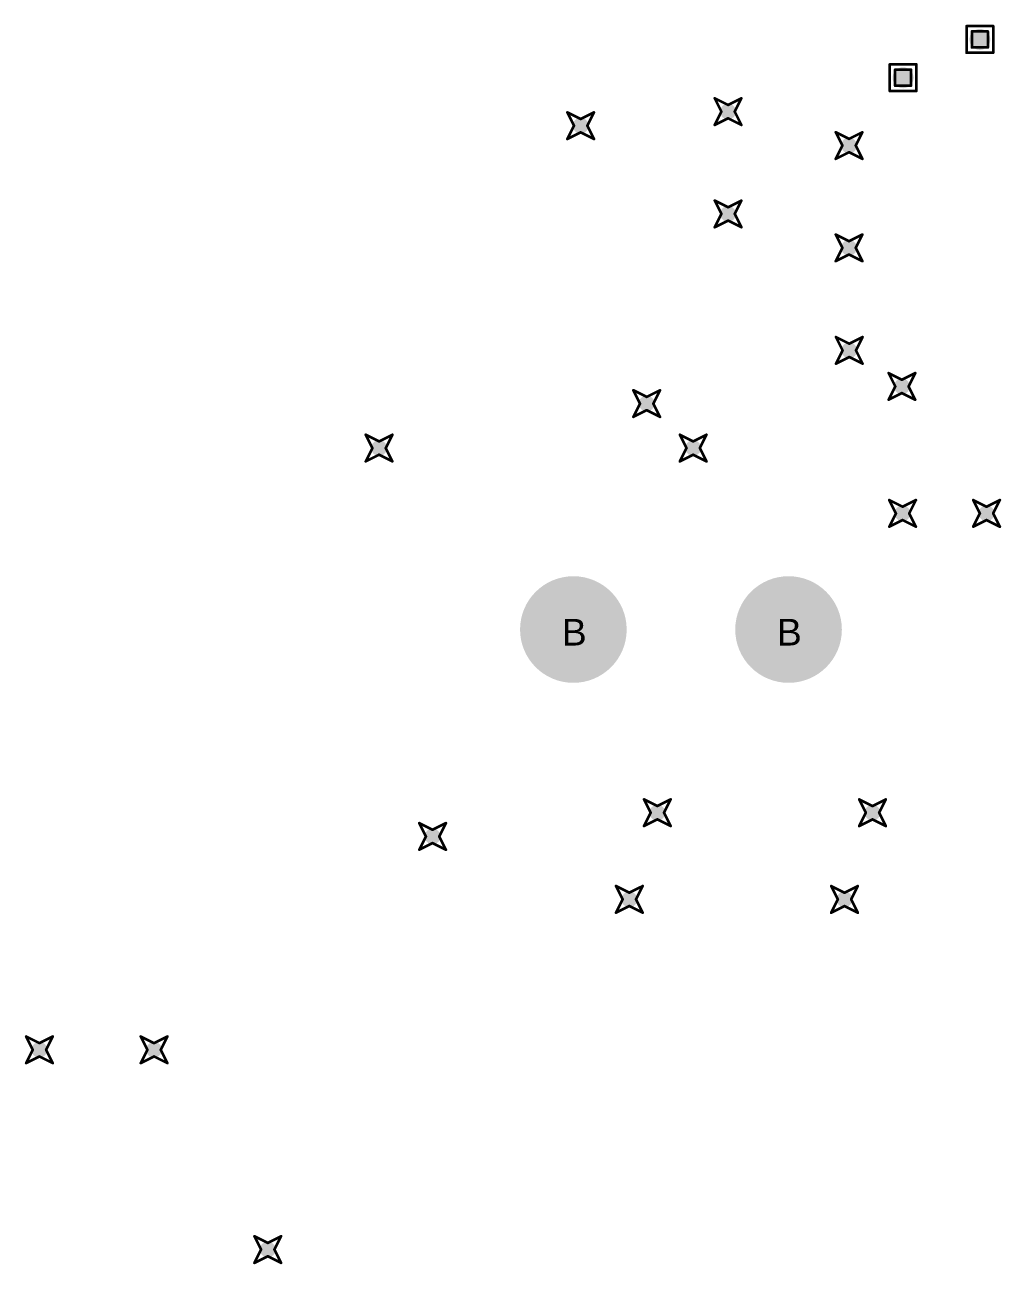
# Model space of a CAD drawing. Header units: millimetres. Extents: x -25 to 478, y -31 to 252.
# Drawn here: x 298.8 to 317.41, y 159.26 to 182.88 of the extents above; entities that cross this region are included whole.
import ezdxf

# ---------------------------------------------------------------- set-up
doc = ezdxf.new("R2010")
doc.units = ezdxf.units.MM
for name, color, linetype in [('DrillDrawing', 1, 'Continuous'), ('MultiLayer', 9, 'Continuous'), ('PadHoleLayer', 156, 'Continuous'), ('ViaHoleLayer', 16, 'Continuous')]:
    doc.layers.add(name, color=color, linetype=linetype)
doc.styles.add('Arial', font='', dxfattribs={"height": 0.2})
doc.styles.get('Arial').set_extended_font_data('Arial')

# ---------------------------------------------------------------- blocks, each defined once
blk = doc.blocks.new('KEYSTONE5002_281')
at = {"layer": 'MultiLayer'}
h = blk.add_hatch(color=9, dxfattribs=at)
edge = h.paths.add_edge_path()
edge.add_arc((0, 0), 1.016, 0, 360)
at = {"layer": 'PadHoleLayer'}
h = blk.add_hatch(color=156, dxfattribs=at)
edge = h.paths.add_edge_path()
edge.add_arc((0, 0), 0.508, 0, 360)
blk = doc.blocks.new('KEYSTONE5002_282')
at = {"layer": 'MultiLayer'}
h = blk.add_hatch(color=9, dxfattribs=at)
edge = h.paths.add_edge_path()
edge.add_arc((0, 0), 1.016, 0, 360)
at = {"layer": 'PadHoleLayer'}
h = blk.add_hatch(color=156, dxfattribs=at)
edge = h.paths.add_edge_path()
edge.add_arc((0, 0), 0.508, 0, 360)

msp = doc.modelspace()

# ---------------------------------------------------------------- hatches: boundary and pattern name
at = {"layer": 'ViaHoleLayer'}
h = msp.add_hatch(color=16, dxfattribs=at)
edge = h.paths.add_edge_path()
edge.add_arc((317, 182.606), 0.2, 0, 360)
h = msp.add_hatch(color=16, dxfattribs=at)
edge = h.paths.add_edge_path()
edge.add_arc((315.537, 181.876), 0.2, 0, 360)
h = msp.add_hatch(color=16, dxfattribs=at)
edge = h.paths.add_edge_path()
edge.add_arc((312.201, 181.23), 0.15, 0, 360)
h = msp.add_hatch(color=16, dxfattribs=at)
edge = h.paths.add_edge_path()
edge.add_arc((309.392, 180.961), 0.15, 0, 360)
h = msp.add_hatch(color=16, dxfattribs=at)
edge = h.paths.add_edge_path()
edge.add_arc((314.507, 180.583), 0.15, 0, 360)
h = msp.add_hatch(color=16, dxfattribs=at)
edge = h.paths.add_edge_path()
edge.add_arc((312.201, 179.28), 0.15, 0, 360)
h = msp.add_hatch(color=16, dxfattribs=at)
edge = h.paths.add_edge_path()
edge.add_arc((314.507, 178.633), 0.15, 0, 360)
h = msp.add_hatch(color=16, dxfattribs=at)
edge = h.paths.add_edge_path()
edge.add_arc((314.511, 176.679), 0.15, 0, 360)
h = msp.add_hatch(color=16, dxfattribs=at)
edge = h.paths.add_edge_path()
edge.add_arc((315.515, 175.992), 0.15, 0, 360)
h = msp.add_hatch(color=16, dxfattribs=at)
edge = h.paths.add_edge_path()
edge.add_arc((310.65, 175.665), 0.15, 0, 360)
h = msp.add_hatch(color=16, dxfattribs=at)
edge = h.paths.add_edge_path()
edge.add_arc((305.55, 174.817), 0.15, 0, 360)
h = msp.add_hatch(color=16, dxfattribs=at)
edge = h.paths.add_edge_path()
edge.add_arc((311.536, 174.817), 0.15, 0, 360)
h = msp.add_hatch(color=16, dxfattribs=at)
edge = h.paths.add_edge_path()
edge.add_arc((315.527, 173.572), 0.15, 0, 360)
h = msp.add_hatch(color=16, dxfattribs=at)
edge = h.paths.add_edge_path()
edge.add_arc((317.127, 173.572), 0.15, 0, 360)
h = msp.add_hatch(color=16, dxfattribs=at)
edge = h.paths.add_edge_path()
edge.add_arc((310.853, 167.866), 0.15, 0, 360)
h = msp.add_hatch(color=16, dxfattribs=at)
edge = h.paths.add_edge_path()
edge.add_arc((314.954, 167.866), 0.15, 0, 360)
h = msp.add_hatch(color=16, dxfattribs=at)
edge = h.paths.add_edge_path()
edge.add_arc((306.57, 167.414), 0.15, 0, 360)
h = msp.add_hatch(color=16, dxfattribs=at)
edge = h.paths.add_edge_path()
edge.add_arc((310.32, 166.214), 0.15, 0, 360)
h = msp.add_hatch(color=16, dxfattribs=at)
edge = h.paths.add_edge_path()
edge.add_arc((314.42, 166.214), 0.15, 0, 360)
h = msp.add_hatch(color=16, dxfattribs=at)
edge = h.paths.add_edge_path()
edge.add_arc((299.077, 163.347), 0.15, 0, 360)
h = msp.add_hatch(color=16, dxfattribs=at)
edge = h.paths.add_edge_path()
edge.add_arc((301.262, 163.347), 0.15, 0, 360)
h = msp.add_hatch(color=16, dxfattribs=at)
edge = h.paths.add_edge_path()
edge.add_arc((303.428, 159.539), 0.15, 0, 360)

# ---------------------------------------------------------------- linework, layer by layer
at = {"layer": 'DrillDrawing', "const_width": 0.0508}
for points in [[(316.746, 182.86), (317.254, 182.86)], [(316.746, 182.352), (316.746, 182.86)], [(317.254, 182.352), (317.254, 182.86)], [(316.848, 182.758), (317.153, 182.758)], [(316.848, 182.453), (316.848, 182.758)], [(317.153, 182.453), (317.153, 182.758)], [(316.848, 182.453), (317.153, 182.453)], [(315.283, 182.13), (315.791, 182.13)], [(315.283, 181.622), (315.283, 182.13)], [(315.791, 181.622), (315.791, 182.13)], [(316.746, 182.352), (317.254, 182.352)], [(315.384, 182.029), (315.689, 182.029)], [(315.384, 181.724), (315.384, 182.029)], [(315.689, 181.724), (315.689, 182.029)], [(315.384, 181.724), (315.689, 181.724)], [(311.947, 181.484), (312.201, 181.357)], [(311.947, 181.484), (312.074, 181.23)], [(312.201, 181.357), (312.455, 181.484)], [(312.328, 181.23), (312.455, 181.484)], [(315.283, 181.622), (315.791, 181.622)], [(309.138, 181.215), (309.392, 181.088)], [(309.138, 181.215), (309.265, 180.961)], [(309.392, 181.088), (309.646, 181.215)], [(309.519, 180.961), (309.646, 181.215)], [(311.947, 180.976), (312.074, 181.23)], [(312.328, 181.23), (312.455, 180.976)], [(309.138, 180.707), (309.265, 180.961)], [(309.519, 180.961), (309.646, 180.707)], [(311.947, 180.976), (312.201, 181.103)], [(312.201, 181.103), (312.455, 180.976)], [(309.138, 180.707), (309.392, 180.834)], [(309.392, 180.834), (309.646, 180.707)], [(314.253, 180.837), (314.507, 180.71)], [(314.253, 180.837), (314.38, 180.583)], [(314.507, 180.71), (314.761, 180.837)], [(314.634, 180.583), (314.761, 180.837)], [(314.253, 180.329), (314.38, 180.583)], [(314.634, 180.583), (314.761, 180.329)], [(314.253, 180.329), (314.507, 180.456)], [(314.507, 180.456), (314.761, 180.329)], [(311.947, 179.534), (312.201, 179.407)], [(311.947, 179.534), (312.074, 179.28)], [(312.201, 179.407), (312.455, 179.534)], [(312.328, 179.28), (312.455, 179.534)], [(311.947, 179.026), (312.074, 179.28)], [(311.947, 179.026), (312.201, 179.153)], [(312.201, 179.153), (312.455, 179.026)], [(312.328, 179.28), (312.455, 179.026)], [(314.253, 178.887), (314.507, 178.76)], [(314.253, 178.887), (314.38, 178.633)], [(314.507, 178.76), (314.761, 178.887)], [(314.634, 178.633), (314.761, 178.887)], [(314.253, 178.379), (314.38, 178.633)], [(314.634, 178.633), (314.761, 178.379)], [(314.253, 178.379), (314.507, 178.506)], [(314.507, 178.506), (314.761, 178.379)], [(314.257, 176.933), (314.511, 176.806)], [(314.257, 176.933), (314.384, 176.679)], [(314.511, 176.806), (314.765, 176.933)], [(314.638, 176.679), (314.765, 176.933)], [(314.257, 176.425), (314.384, 176.679)], [(314.257, 176.425), (314.511, 176.552)], [(314.511, 176.552), (314.765, 176.425)], [(314.638, 176.679), (314.765, 176.425)], [(315.261, 176.246), (315.515, 176.119)], [(315.261, 176.246), (315.388, 175.992)], [(315.515, 176.119), (315.769, 176.246)], [(315.642, 175.992), (315.769, 176.246)], [(315.261, 175.738), (315.388, 175.992)], [(315.642, 175.992), (315.769, 175.738)], [(310.396, 175.919), (310.65, 175.792)], [(310.396, 175.919), (310.523, 175.665)], [(310.65, 175.792), (310.904, 175.919)], [(310.777, 175.665), (310.904, 175.919)], [(315.261, 175.738), (315.515, 175.865)], [(315.515, 175.865), (315.769, 175.738)], [(310.396, 175.411), (310.523, 175.665)], [(310.396, 175.411), (310.65, 175.538)], [(310.65, 175.538), (310.904, 175.411)], [(310.777, 175.665), (310.904, 175.411)], [(305.296, 175.071), (305.55, 174.944)], [(305.296, 175.071), (305.423, 174.817)], [(305.55, 174.944), (305.804, 175.071)], [(305.677, 174.817), (305.804, 175.071)], [(311.282, 175.071), (311.536, 174.944)], [(311.282, 175.071), (311.409, 174.817)], [(311.536, 174.944), (311.79, 175.071)], [(311.663, 174.817), (311.79, 175.071)], [(305.296, 174.563), (305.423, 174.817)], [(305.677, 174.817), (305.804, 174.563)], [(311.282, 174.563), (311.409, 174.817)], [(311.663, 174.817), (311.79, 174.563)], [(305.296, 174.563), (305.55, 174.69)], [(305.55, 174.69), (305.804, 174.563)], [(311.282, 174.563), (311.536, 174.69)], [(311.536, 174.69), (311.79, 174.563)], [(315.273, 173.826), (315.527, 173.699)], [(315.273, 173.826), (315.4, 173.572)], [(315.527, 173.699), (315.781, 173.826)], [(315.654, 173.572), (315.781, 173.826)], [(316.873, 173.826), (317.127, 173.699)], [(316.873, 173.826), (317, 173.572)], [(317.127, 173.699), (317.381, 173.826)], [(317.254, 173.572), (317.381, 173.826)], [(315.273, 173.318), (315.4, 173.572)], [(315.273, 173.318), (315.527, 173.445)], [(315.527, 173.445), (315.781, 173.318)], [(315.654, 173.572), (315.781, 173.318)], [(316.873, 173.318), (317, 173.572)], [(316.873, 173.318), (317.127, 173.445)], [(317.127, 173.445), (317.381, 173.318)], [(317.254, 173.572), (317.381, 173.318)], [(310.599, 168.12), (310.853, 167.993)], [(310.599, 168.12), (310.726, 167.866)], [(310.853, 167.993), (311.107, 168.12)], [(310.98, 167.866), (311.107, 168.12)], [(314.7, 168.12), (314.954, 167.993)], [(314.7, 168.12), (314.827, 167.866)], [(314.954, 167.993), (315.208, 168.12)], [(315.081, 167.866), (315.208, 168.12)], [(310.599, 167.612), (310.726, 167.866)], [(310.599, 167.612), (310.853, 167.739)], [(310.853, 167.739), (311.107, 167.612)], [(310.98, 167.866), (311.107, 167.612)], [(314.7, 167.612), (314.827, 167.866)], [(314.7, 167.612), (314.954, 167.739)], [(314.954, 167.739), (315.208, 167.612)], [(315.081, 167.866), (315.208, 167.612)], [(306.316, 167.668), (306.57, 167.541)], [(306.316, 167.668), (306.443, 167.414)], [(306.57, 167.541), (306.824, 167.668)], [(306.697, 167.414), (306.824, 167.668)], [(306.316, 167.16), (306.443, 167.414)], [(306.316, 167.16), (306.57, 167.287)], [(306.57, 167.287), (306.824, 167.16)], [(306.697, 167.414), (306.824, 167.16)], [(310.066, 166.468), (310.32, 166.341)], [(310.066, 166.468), (310.193, 166.214)], [(310.32, 166.341), (310.574, 166.468)], [(310.447, 166.214), (310.574, 166.468)], [(314.166, 166.468), (314.42, 166.341)], [(314.166, 166.468), (314.293, 166.214)], [(314.42, 166.341), (314.674, 166.468)], [(314.547, 166.214), (314.674, 166.468)], [(310.066, 165.96), (310.193, 166.214)], [(310.066, 165.96), (310.32, 166.087)], [(310.32, 166.087), (310.574, 165.96)], [(310.447, 166.214), (310.574, 165.96)], [(314.166, 165.96), (314.293, 166.214)], [(314.166, 165.96), (314.42, 166.087)], [(314.42, 166.087), (314.674, 165.96)], [(314.547, 166.214), (314.674, 165.96)], [(298.823, 163.601), (299.077, 163.474)], [(298.823, 163.601), (298.95, 163.347)], [(299.077, 163.474), (299.331, 163.601)], [(299.204, 163.347), (299.331, 163.601)], [(301.008, 163.601), (301.262, 163.474)], [(301.008, 163.601), (301.135, 163.347)], [(301.262, 163.474), (301.516, 163.601)], [(301.389, 163.347), (301.516, 163.601)], [(298.823, 163.093), (298.95, 163.347)], [(299.204, 163.347), (299.331, 163.093)], [(301.008, 163.093), (301.135, 163.347)], [(301.389, 163.347), (301.516, 163.093)], [(298.823, 163.093), (299.077, 163.22)], [(299.077, 163.22), (299.331, 163.093)], [(301.008, 163.093), (301.262, 163.22)], [(301.262, 163.22), (301.516, 163.093)], [(303.174, 159.793), (303.428, 159.666)], [(303.174, 159.793), (303.301, 159.539)], [(303.428, 159.666), (303.682, 159.793)], [(303.555, 159.539), (303.682, 159.793)], [(303.174, 159.285), (303.301, 159.539)], [(303.555, 159.539), (303.682, 159.285)], [(303.174, 159.285), (303.428, 159.412)], [(303.428, 159.412), (303.682, 159.285)]]:
    msp.add_lwpolyline(points, dxfattribs=at)
at = {"layer": 'DrillDrawing', "const_width": 0.0254}
for points in [[(316.734, 182.86, 1), (316.759, 182.86, 1)], [(316.734, 182.86, 1), (316.759, 182.86, 1)], [(317.242, 182.86, 1), (317.267, 182.86, 1)], [(317.242, 182.86, 1), (317.267, 182.86, 1)], [(316.835, 182.758, 1), (316.861, 182.758, 1)], [(316.835, 182.758, 1), (316.861, 182.758, 1)], [(317.14, 182.758, 1), (317.165, 182.758, 1)], [(317.14, 182.758, 1), (317.165, 182.758, 1)], [(316.835, 182.453, 1), (316.861, 182.453, 1)], [(316.835, 182.453, 1), (316.861, 182.453, 1)], [(317.14, 182.453, 1), (317.165, 182.453, 1)], [(317.14, 182.453, 1), (317.165, 182.453, 1)], [(315.27, 182.13, 1), (315.295, 182.13, 1)], [(315.27, 182.13, 1), (315.295, 182.13, 1)], [(315.778, 182.13, 1), (315.803, 182.13, 1)], [(315.778, 182.13, 1), (315.803, 182.13, 1)], [(316.734, 182.352, 1), (316.759, 182.352, 1)], [(316.734, 182.352, 1), (316.759, 182.352, 1)], [(317.242, 182.352, 1), (317.267, 182.352, 1)], [(317.242, 182.352, 1), (317.267, 182.352, 1)], [(315.372, 182.029, 1), (315.397, 182.029, 1)], [(315.372, 182.029, 1), (315.397, 182.029, 1)], [(315.676, 182.029, 1), (315.702, 182.029, 1)], [(315.676, 182.029, 1), (315.702, 182.029, 1)], [(315.372, 181.724, 1), (315.397, 181.724, 1)], [(315.372, 181.724, 1), (315.397, 181.724, 1)], [(315.676, 181.724, 1), (315.702, 181.724, 1)], [(315.676, 181.724, 1), (315.702, 181.724, 1)], [(311.934, 181.484, 1), (311.959, 181.484, 1)], [(311.934, 181.484, 1), (311.959, 181.484, 1)], [(312.442, 181.484, 1), (312.467, 181.484, 1)], [(312.442, 181.484, 1), (312.467, 181.484, 1)], [(315.27, 181.622, 1), (315.295, 181.622, 1)], [(315.27, 181.622, 1), (315.295, 181.622, 1)], [(315.778, 181.622, 1), (315.803, 181.622, 1)], [(315.778, 181.622, 1), (315.803, 181.622, 1)], [(309.125, 181.215, 1), (309.15, 181.215, 1)], [(309.125, 181.215, 1), (309.15, 181.215, 1)], [(309.633, 181.215, 1), (309.658, 181.215, 1)], [(309.633, 181.215, 1), (309.658, 181.215, 1)], [(312.061, 181.23, 1), (312.086, 181.23, 1)], [(312.061, 181.23, 1), (312.086, 181.23, 1)], [(312.188, 181.357, 1), (312.213, 181.357, 1)], [(312.188, 181.357, 1), (312.213, 181.357, 1)], [(312.315, 181.23, 1), (312.34, 181.23, 1)], [(312.315, 181.23, 1), (312.34, 181.23, 1)], [(309.252, 180.961, 1), (309.277, 180.961, 1)], [(309.252, 180.961, 1), (309.277, 180.961, 1)], [(309.379, 181.088, 1), (309.404, 181.088, 1)], [(309.379, 181.088, 1), (309.404, 181.088, 1)], [(309.506, 180.961, 1), (309.531, 180.961, 1)], [(309.506, 180.961, 1), (309.531, 180.961, 1)], [(311.934, 180.976, 1), (311.959, 180.976, 1)], [(311.934, 180.976, 1), (311.959, 180.976, 1)], [(312.188, 181.103, 1), (312.213, 181.103, 1)], [(312.188, 181.103, 1), (312.213, 181.103, 1)], [(312.442, 180.976, 1), (312.467, 180.976, 1)], [(312.442, 180.976, 1), (312.467, 180.976, 1)], [(309.125, 180.707, 1), (309.15, 180.707, 1)], [(309.125, 180.707, 1), (309.15, 180.707, 1)], [(309.379, 180.834, 1), (309.404, 180.834, 1)], [(309.379, 180.834, 1), (309.404, 180.834, 1)], [(309.633, 180.707, 1), (309.658, 180.707, 1)], [(309.633, 180.707, 1), (309.658, 180.707, 1)], [(314.24, 180.837, 1), (314.265, 180.837, 1)], [(314.24, 180.837, 1), (314.265, 180.837, 1)], [(314.494, 180.71, 1), (314.519, 180.71, 1)], [(314.494, 180.71, 1), (314.519, 180.71, 1)], [(314.748, 180.837, 1), (314.773, 180.837, 1)], [(314.748, 180.837, 1), (314.773, 180.837, 1)], [(314.367, 180.583, 1), (314.392, 180.583, 1)], [(314.367, 180.583, 1), (314.392, 180.583, 1)], [(314.621, 180.583, 1), (314.646, 180.583, 1)], [(314.621, 180.583, 1), (314.646, 180.583, 1)], [(314.24, 180.329, 1), (314.265, 180.329, 1)], [(314.24, 180.329, 1), (314.265, 180.329, 1)], [(314.494, 180.456, 1), (314.519, 180.456, 1)], [(314.494, 180.456, 1), (314.519, 180.456, 1)], [(314.748, 180.329, 1), (314.773, 180.329, 1)], [(314.748, 180.329, 1), (314.773, 180.329, 1)], [(311.934, 179.534, 1), (311.959, 179.534, 1)], [(311.934, 179.534, 1), (311.959, 179.534, 1)], [(312.442, 179.534, 1), (312.467, 179.534, 1)], [(312.442, 179.534, 1), (312.467, 179.534, 1)], [(312.188, 179.407, 1), (312.213, 179.407, 1)], [(312.188, 179.407, 1), (312.213, 179.407, 1)], [(312.061, 179.28, 1), (312.086, 179.28, 1)], [(312.061, 179.28, 1), (312.086, 179.28, 1)], [(312.188, 179.153, 1), (312.213, 179.153, 1)], [(312.188, 179.153, 1), (312.213, 179.153, 1)], [(312.315, 179.28, 1), (312.34, 179.28, 1)], [(312.315, 179.28, 1), (312.34, 179.28, 1)], [(311.934, 179.026, 1), (311.959, 179.026, 1)], [(311.934, 179.026, 1), (311.959, 179.026, 1)], [(312.442, 179.026, 1), (312.467, 179.026, 1)], [(312.442, 179.026, 1), (312.467, 179.026, 1)], [(314.24, 178.887, 1), (314.265, 178.887, 1)], [(314.24, 178.887, 1), (314.265, 178.887, 1)], [(314.748, 178.887, 1), (314.773, 178.887, 1)], [(314.748, 178.887, 1), (314.773, 178.887, 1)], [(314.367, 178.633, 1), (314.392, 178.633, 1)], [(314.367, 178.633, 1), (314.392, 178.633, 1)], [(314.494, 178.76, 1), (314.519, 178.76, 1)], [(314.494, 178.76, 1), (314.519, 178.76, 1)], [(314.621, 178.633, 1), (314.646, 178.633, 1)], [(314.621, 178.633, 1), (314.646, 178.633, 1)], [(314.24, 178.379, 1), (314.265, 178.379, 1)], [(314.24, 178.379, 1), (314.265, 178.379, 1)], [(314.494, 178.506, 1), (314.519, 178.506, 1)], [(314.494, 178.506, 1), (314.519, 178.506, 1)], [(314.748, 178.379, 1), (314.773, 178.379, 1)], [(314.748, 178.379, 1), (314.773, 178.379, 1)], [(314.244, 176.933, 1), (314.269, 176.933, 1)], [(314.244, 176.933, 1), (314.269, 176.933, 1)], [(314.752, 176.933, 1), (314.777, 176.933, 1)], [(314.752, 176.933, 1), (314.777, 176.933, 1)], [(314.498, 176.806, 1), (314.523, 176.806, 1)], [(314.498, 176.806, 1), (314.523, 176.806, 1)], [(314.371, 176.679, 1), (314.396, 176.679, 1)], [(314.371, 176.679, 1), (314.396, 176.679, 1)], [(314.498, 176.552, 1), (314.523, 176.552, 1)], [(314.498, 176.552, 1), (314.523, 176.552, 1)], [(314.625, 176.679, 1), (314.65, 176.679, 1)], [(314.625, 176.679, 1), (314.65, 176.679, 1)], [(314.244, 176.425, 1), (314.269, 176.425, 1)], [(314.244, 176.425, 1), (314.269, 176.425, 1)], [(314.752, 176.425, 1), (314.777, 176.425, 1)], [(314.752, 176.425, 1), (314.777, 176.425, 1)], [(315.248, 176.246, 1), (315.273, 176.246, 1)], [(315.248, 176.246, 1), (315.273, 176.246, 1)], [(315.756, 176.246, 1), (315.781, 176.246, 1)], [(315.756, 176.246, 1), (315.781, 176.246, 1)], [(315.375, 175.992, 1), (315.4, 175.992, 1)], [(315.375, 175.992, 1), (315.4, 175.992, 1)], [(315.502, 176.119, 1), (315.527, 176.119, 1)], [(315.502, 176.119, 1), (315.527, 176.119, 1)], [(315.629, 175.992, 1), (315.654, 175.992, 1)], [(315.629, 175.992, 1), (315.654, 175.992, 1)], [(310.384, 175.919, 1), (310.409, 175.919, 1)], [(310.384, 175.919, 1), (310.409, 175.919, 1)], [(310.638, 175.792, 1), (310.663, 175.792, 1)], [(310.638, 175.792, 1), (310.663, 175.792, 1)], [(310.892, 175.919, 1), (310.917, 175.919, 1)], [(310.892, 175.919, 1), (310.917, 175.919, 1)], [(315.502, 175.865, 1), (315.527, 175.865, 1)], [(315.502, 175.865, 1), (315.527, 175.865, 1)], [(310.511, 175.665, 1), (310.536, 175.665, 1)], [(310.511, 175.665, 1), (310.536, 175.665, 1)], [(310.638, 175.538, 1), (310.663, 175.538, 1)], [(310.638, 175.538, 1), (310.663, 175.538, 1)], [(310.765, 175.665, 1), (310.79, 175.665, 1)], [(310.765, 175.665, 1), (310.79, 175.665, 1)], [(315.248, 175.738, 1), (315.273, 175.738, 1)], [(315.248, 175.738, 1), (315.273, 175.738, 1)], [(315.756, 175.738, 1), (315.781, 175.738, 1)], [(315.756, 175.738, 1), (315.781, 175.738, 1)], [(310.384, 175.411, 1), (310.409, 175.411, 1)], [(310.384, 175.411, 1), (310.409, 175.411, 1)], [(310.892, 175.411, 1), (310.917, 175.411, 1)], [(310.892, 175.411, 1), (310.917, 175.411, 1)], [(305.283, 175.071, 1), (305.309, 175.071, 1)], [(305.283, 175.071, 1), (305.309, 175.071, 1)], [(305.791, 175.071, 1), (305.817, 175.071, 1)], [(305.791, 175.071, 1), (305.817, 175.071, 1)], [(311.27, 175.071, 1), (311.295, 175.071, 1)], [(311.27, 175.071, 1), (311.295, 175.071, 1)], [(311.778, 175.071, 1), (311.803, 175.071, 1)], [(311.778, 175.071, 1), (311.803, 175.071, 1)], [(305.41, 174.817, 1), (305.436, 174.817, 1)], [(305.41, 174.817, 1), (305.436, 174.817, 1)], [(305.537, 174.944, 1), (305.563, 174.944, 1)], [(305.537, 174.944, 1), (305.563, 174.944, 1)], [(305.664, 174.817, 1), (305.69, 174.817, 1)], [(305.664, 174.817, 1), (305.69, 174.817, 1)], [(311.397, 174.817, 1), (311.422, 174.817, 1)], [(311.397, 174.817, 1), (311.422, 174.817, 1)], [(311.524, 174.944, 1), (311.549, 174.944, 1)], [(311.524, 174.944, 1), (311.549, 174.944, 1)], [(311.651, 174.817, 1), (311.676, 174.817, 1)], [(311.651, 174.817, 1), (311.676, 174.817, 1)], [(305.537, 174.69, 1), (305.563, 174.69, 1)], [(305.537, 174.69, 1), (305.563, 174.69, 1)], [(311.524, 174.69, 1), (311.549, 174.69, 1)], [(311.524, 174.69, 1), (311.549, 174.69, 1)], [(305.283, 174.563, 1), (305.309, 174.563, 1)], [(305.283, 174.563, 1), (305.309, 174.563, 1)], [(305.791, 174.563, 1), (305.817, 174.563, 1)], [(305.791, 174.563, 1), (305.817, 174.563, 1)], [(311.27, 174.563, 1), (311.295, 174.563, 1)], [(311.27, 174.563, 1), (311.295, 174.563, 1)], [(311.778, 174.563, 1), (311.803, 174.563, 1)], [(311.778, 174.563, 1), (311.803, 174.563, 1)], [(315.261, 173.826, 1), (315.286, 173.826, 1)], [(315.261, 173.826, 1), (315.286, 173.826, 1)], [(315.515, 173.699, 1), (315.54, 173.699, 1)], [(315.515, 173.699, 1), (315.54, 173.699, 1)], [(315.769, 173.826, 1), (315.794, 173.826, 1)], [(315.769, 173.826, 1), (315.794, 173.826, 1)], [(316.861, 173.826, 1), (316.886, 173.826, 1)], [(316.861, 173.826, 1), (316.886, 173.826, 1)], [(317.115, 173.699, 1), (317.14, 173.699, 1)], [(317.115, 173.699, 1), (317.14, 173.699, 1)], [(317.369, 173.826, 1), (317.394, 173.826, 1)], [(317.369, 173.826, 1), (317.394, 173.826, 1)], [(315.388, 173.572, 1), (315.413, 173.572, 1)], [(315.388, 173.572, 1), (315.413, 173.572, 1)], [(315.515, 173.445, 1), (315.54, 173.445, 1)], [(315.515, 173.445, 1), (315.54, 173.445, 1)], [(315.642, 173.572, 1), (315.667, 173.572, 1)], [(315.642, 173.572, 1), (315.667, 173.572, 1)], [(316.988, 173.572, 1), (317.013, 173.572, 1)], [(316.988, 173.572, 1), (317.013, 173.572, 1)], [(317.115, 173.445, 1), (317.14, 173.445, 1)], [(317.115, 173.445, 1), (317.14, 173.445, 1)], [(317.242, 173.572, 1), (317.267, 173.572, 1)], [(317.242, 173.572, 1), (317.267, 173.572, 1)], [(315.261, 173.318, 1), (315.286, 173.318, 1)], [(315.261, 173.318, 1), (315.286, 173.318, 1)], [(315.769, 173.318, 1), (315.794, 173.318, 1)], [(315.769, 173.318, 1), (315.794, 173.318, 1)], [(316.861, 173.318, 1), (316.886, 173.318, 1)], [(316.861, 173.318, 1), (316.886, 173.318, 1)], [(317.369, 173.318, 1), (317.394, 173.318, 1)], [(317.369, 173.318, 1), (317.394, 173.318, 1)], [(310.587, 168.12, 1), (310.612, 168.12, 1)], [(310.587, 168.12, 1), (310.612, 168.12, 1)], [(310.841, 167.993, 1), (310.866, 167.993, 1)], [(310.841, 167.993, 1), (310.866, 167.993, 1)], [(311.095, 168.12, 1), (311.12, 168.12, 1)], [(311.095, 168.12, 1), (311.12, 168.12, 1)], [(314.687, 168.12, 1), (314.712, 168.12, 1)], [(314.687, 168.12, 1), (314.712, 168.12, 1)], [(314.941, 167.993, 1), (314.966, 167.993, 1)], [(314.941, 167.993, 1), (314.966, 167.993, 1)], [(315.195, 168.12, 1), (315.22, 168.12, 1)], [(315.195, 168.12, 1), (315.22, 168.12, 1)], [(310.714, 167.866, 1), (310.739, 167.866, 1)], [(310.714, 167.866, 1), (310.739, 167.866, 1)], [(310.841, 167.739, 1), (310.866, 167.739, 1)], [(310.841, 167.739, 1), (310.866, 167.739, 1)], [(310.968, 167.866, 1), (310.993, 167.866, 1)], [(310.968, 167.866, 1), (310.993, 167.866, 1)], [(314.814, 167.866, 1), (314.839, 167.866, 1)], [(314.814, 167.866, 1), (314.839, 167.866, 1)], [(314.941, 167.739, 1), (314.966, 167.739, 1)], [(314.941, 167.739, 1), (314.966, 167.739, 1)], [(315.068, 167.866, 1), (315.093, 167.866, 1)], [(315.068, 167.866, 1), (315.093, 167.866, 1)], [(306.304, 167.668, 1), (306.329, 167.668, 1)], [(306.304, 167.668, 1), (306.329, 167.668, 1)], [(306.558, 167.541, 1), (306.583, 167.541, 1)], [(306.558, 167.541, 1), (306.583, 167.541, 1)], [(306.812, 167.668, 1), (306.837, 167.668, 1)], [(306.812, 167.668, 1), (306.837, 167.668, 1)], [(310.587, 167.612, 1), (310.612, 167.612, 1)], [(310.587, 167.612, 1), (310.612, 167.612, 1)], [(311.095, 167.612, 1), (311.12, 167.612, 1)], [(311.095, 167.612, 1), (311.12, 167.612, 1)], [(314.687, 167.612, 1), (314.712, 167.612, 1)], [(314.687, 167.612, 1), (314.712, 167.612, 1)], [(315.195, 167.612, 1), (315.22, 167.612, 1)], [(315.195, 167.612, 1), (315.22, 167.612, 1)], [(306.431, 167.414, 1), (306.456, 167.414, 1)], [(306.431, 167.414, 1), (306.456, 167.414, 1)], [(306.558, 167.287, 1), (306.583, 167.287, 1)], [(306.558, 167.287, 1), (306.583, 167.287, 1)], [(306.685, 167.414, 1), (306.71, 167.414, 1)], [(306.685, 167.414, 1), (306.71, 167.414, 1)], [(306.304, 167.16, 1), (306.329, 167.16, 1)], [(306.304, 167.16, 1), (306.329, 167.16, 1)], [(306.812, 167.16, 1), (306.837, 167.16, 1)], [(306.812, 167.16, 1), (306.837, 167.16, 1)], [(310.053, 166.468, 1), (310.079, 166.468, 1)], [(310.053, 166.468, 1), (310.079, 166.468, 1)], [(310.307, 166.341, 1), (310.333, 166.341, 1)], [(310.307, 166.341, 1), (310.333, 166.341, 1)], [(310.561, 166.468, 1), (310.587, 166.468, 1)], [(310.561, 166.468, 1), (310.587, 166.468, 1)], [(314.154, 166.468, 1), (314.179, 166.468, 1)], [(314.154, 166.468, 1), (314.179, 166.468, 1)], [(314.408, 166.341, 1), (314.433, 166.341, 1)], [(314.408, 166.341, 1), (314.433, 166.341, 1)], [(314.662, 166.468, 1), (314.687, 166.468, 1)], [(314.662, 166.468, 1), (314.687, 166.468, 1)], [(310.18, 166.214, 1), (310.206, 166.214, 1)], [(310.18, 166.214, 1), (310.206, 166.214, 1)], [(310.307, 166.087, 1), (310.333, 166.087, 1)], [(310.307, 166.087, 1), (310.333, 166.087, 1)], [(310.434, 166.214, 1), (310.46, 166.214, 1)], [(310.434, 166.214, 1), (310.46, 166.214, 1)], [(314.281, 166.214, 1), (314.306, 166.214, 1)], [(314.281, 166.214, 1), (314.306, 166.214, 1)], [(314.408, 166.087, 1), (314.433, 166.087, 1)], [(314.408, 166.087, 1), (314.433, 166.087, 1)], [(314.535, 166.214, 1), (314.56, 166.214, 1)], [(314.535, 166.214, 1), (314.56, 166.214, 1)], [(310.053, 165.96, 1), (310.079, 165.96, 1)], [(310.053, 165.96, 1), (310.079, 165.96, 1)], [(310.561, 165.96, 1), (310.587, 165.96, 1)], [(310.561, 165.96, 1), (310.587, 165.96, 1)], [(314.154, 165.96, 1), (314.179, 165.96, 1)], [(314.154, 165.96, 1), (314.179, 165.96, 1)], [(314.662, 165.96, 1), (314.687, 165.96, 1)], [(314.662, 165.96, 1), (314.687, 165.96, 1)], [(298.811, 163.601, 1), (298.836, 163.601, 1)], [(298.811, 163.601, 1), (298.836, 163.601, 1)], [(299.065, 163.474, 1), (299.09, 163.474, 1)], [(299.065, 163.474, 1), (299.09, 163.474, 1)], [(299.319, 163.601, 1), (299.344, 163.601, 1)], [(299.319, 163.601, 1), (299.344, 163.601, 1)], [(300.995, 163.601, 1), (301.02, 163.601, 1)], [(300.995, 163.601, 1), (301.02, 163.601, 1)], [(301.249, 163.474, 1), (301.274, 163.474, 1)], [(301.249, 163.474, 1), (301.274, 163.474, 1)], [(301.503, 163.601, 1), (301.528, 163.601, 1)], [(301.503, 163.601, 1), (301.528, 163.601, 1)], [(298.938, 163.347, 1), (298.963, 163.347, 1)], [(298.938, 163.347, 1), (298.963, 163.347, 1)], [(299.192, 163.347, 1), (299.217, 163.347, 1)], [(299.192, 163.347, 1), (299.217, 163.347, 1)], [(301.122, 163.347, 1), (301.147, 163.347, 1)], [(301.122, 163.347, 1), (301.147, 163.347, 1)], [(301.376, 163.347, 1), (301.401, 163.347, 1)], [(301.376, 163.347, 1), (301.401, 163.347, 1)], [(298.811, 163.093, 1), (298.836, 163.093, 1)], [(298.811, 163.093, 1), (298.836, 163.093, 1)], [(299.065, 163.22, 1), (299.09, 163.22, 1)], [(299.065, 163.22, 1), (299.09, 163.22, 1)], [(299.319, 163.093, 1), (299.344, 163.093, 1)], [(299.319, 163.093, 1), (299.344, 163.093, 1)], [(300.995, 163.093, 1), (301.02, 163.093, 1)], [(300.995, 163.093, 1), (301.02, 163.093, 1)], [(301.249, 163.22, 1), (301.274, 163.22, 1)], [(301.249, 163.22, 1), (301.274, 163.22, 1)], [(301.503, 163.093, 1), (301.528, 163.093, 1)], [(301.503, 163.093, 1), (301.528, 163.093, 1)], [(303.162, 159.793, 1), (303.187, 159.793, 1)], [(303.162, 159.793, 1), (303.187, 159.793, 1)], [(303.67, 159.793, 1), (303.695, 159.793, 1)], [(303.67, 159.793, 1), (303.695, 159.793, 1)], [(303.289, 159.539, 1), (303.314, 159.539, 1)], [(303.289, 159.539, 1), (303.314, 159.539, 1)], [(303.416, 159.666, 1), (303.441, 159.666, 1)], [(303.416, 159.666, 1), (303.441, 159.666, 1)], [(303.543, 159.539, 1), (303.568, 159.539, 1)], [(303.543, 159.539, 1), (303.568, 159.539, 1)], [(303.162, 159.285, 1), (303.187, 159.285, 1)], [(303.162, 159.285, 1), (303.187, 159.285, 1)], [(303.416, 159.412, 1), (303.441, 159.412, 1)], [(303.416, 159.412, 1), (303.441, 159.412, 1)], [(303.67, 159.285, 1), (303.695, 159.285, 1)], [(303.67, 159.285, 1), (303.695, 159.285, 1)]]:
    msp.add_lwpolyline(points, format="xyb", close=True, dxfattribs=at)

# ---------------------------------------------------------------- block references
at = {"rotation": 180}
for name, p in [('KEYSTONE5002_282', (309.253, 171.358)), ('KEYSTONE5002_281', (313.354, 171.358))]:
    msp.add_blockref(name, p, dxfattribs=at)

# ---------------------------------------------------------------- texts
at = {"layer": 'DrillDrawing', "style": 'Arial'}
for p in [(309.033, 171.053), (313.133, 171.053)]:
    msp.add_text('B', height=0.508, dxfattribs=at).set_placement(p)

doc.saveas('drawing.dxf')
